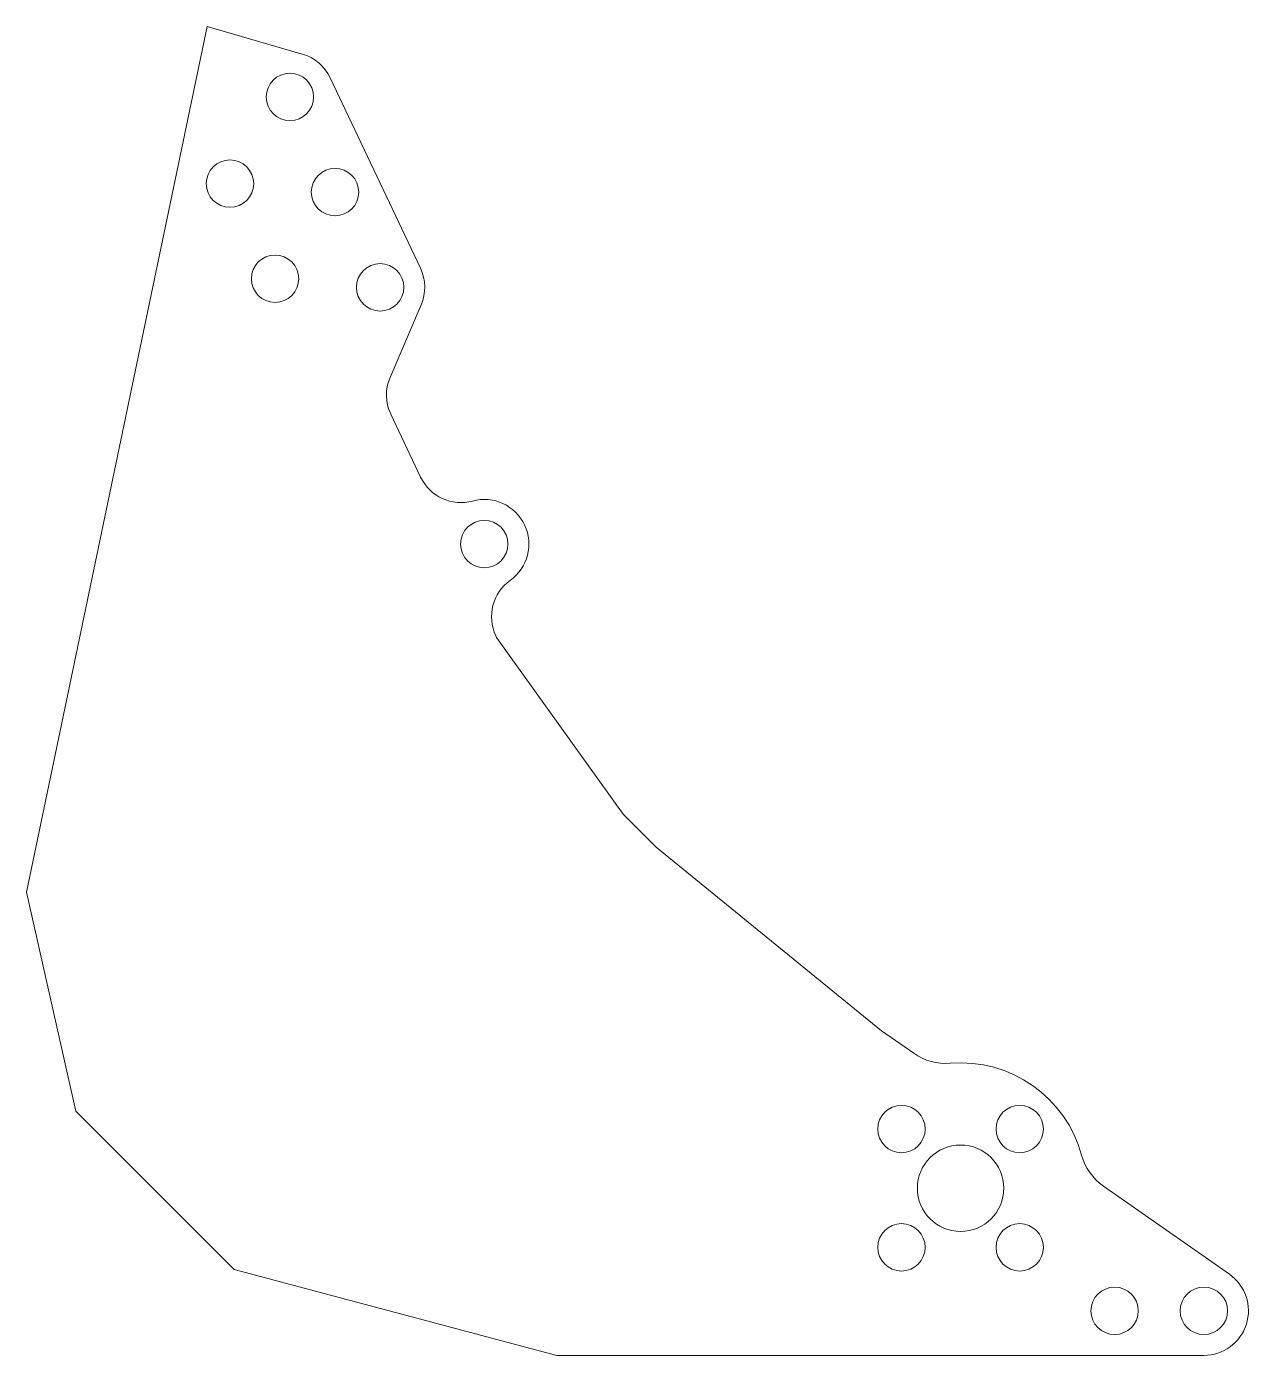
# Model space of a CAD drawing. Header units: millimetres. Extents: x 17 to 236, y 12 to 250.
import ezdxf

# ---------------------------------------------------------------- set-up
doc = ezdxf.new("R2010")
doc.units = ezdxf.units.MM

msp = doc.modelspace()

# ---------------------------------------------------------------- linework, layer by layer
at = {"color": 7, "linetype": 'Continuous', "lineweight": 15}
for p, q in [((16.83, 95.1), (49.23, 250.41)), ((49.23, 250.41), (66.28, 245.47)), ((71.29, 241.21), (87.47, 207.06)), ((87.59, 200.49), (82.03, 187.48)), ((82.15, 180.9), (87.51, 169.59)), ((100.99, 141.13), (101.14, 140.82)), ((123.84, 109.09), (101.14, 140.82)), ((123.84, 109.09), (129.76, 103.17)), ((170.16, 70.25), (129.76, 103.17)), ((16.83, 95.1), (25.65, 55.85)), ((170.16, 70.25), (175.93, 66.21)), ((54.05, 27.45), (25.65, 55.85)), ((209.96, 42.38), (232.55, 26.56)), ((54.05, 27.45), (111.92, 12.01)), ((227.97, 12.01), (111.92, 12.01))]:
    msp.add_line(p, q, dxfattribs=at)
for centre, radius in [((64.06, 237.79), 4.25), ((53.31, 222.24), 4.25), ((72.15, 220.71), 4.25), ((61.4, 205.17), 4.25), ((80.24, 203.63), 4.25), ((98.92, 157.57), 4.25), ((173.74, 52.62), 4.25), ((194.95, 52.62), 4.25), ((184.34, 42.01), 7.75), ((173.74, 31.4), 4.25), ((194.95, 31.4), 4.25), ((211.97, 20.01), 4.25), ((227.97, 20.01), 4.25)]:
    msp.add_circle(centre, radius, dxfattribs=at)
for centre, radius, start, end in [((64.06, 237.79), 8, 25.3477, 73.8544), ((80.24, 203.63), 8, 336.841, 25.3477), ((89.38, 184.33), 8, 156.841, 205.3477), ((94.74, 173.01), 8, 205.3477, 285.1469), ((98.92, 157.57), 8, 305.5485, 105.1469), ((108.22, 144.55), 8, 125.5485, 205.3477), ((181.67, 74.4), 10, 235, 274.717), ((184.34, 42.01), 22.5, 15.283, 94.717), ((215.69, 50.58), 10, 195.283, 235), ((227.97, 20.01), 8, 270, 55)]:
    msp.add_arc(centre, radius, start, end, dxfattribs=at)

doc.saveas('drawing.dxf')
